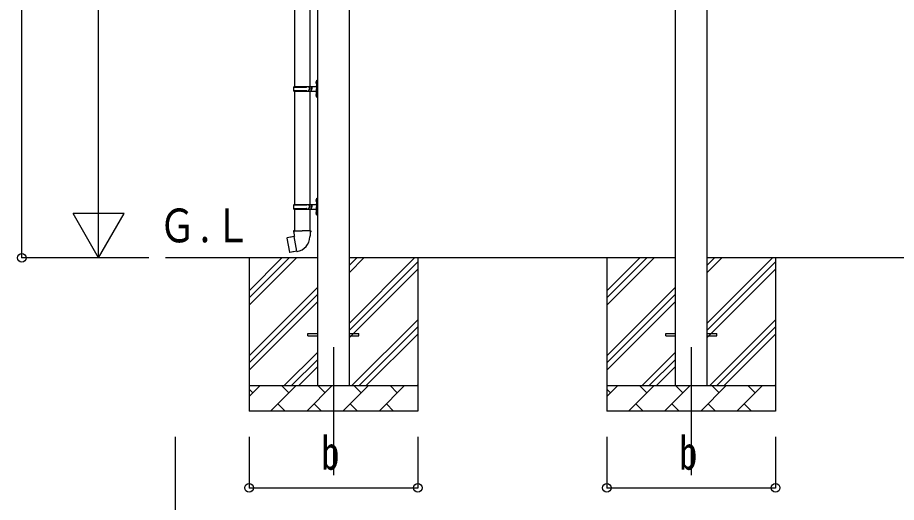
# Model space of a CAD drawing. Units: millimetres, scale not verified. Extents: x -16820 to 16820, y -11880 to 11880.
# Drawn here: x -5080 to -1641, y -3725 to -1828 of the extents above; entities that cross this region are included whole.
import ezdxf
from ezdxf.enums import TextEntityAlignment as Align

# ---------------------------------------------------------------- set-up
doc = ezdxf.new("R2010")
doc.units = ezdxf.units.MM
doc.header["$LTSCALE"] = 50
for name, color, linetype in [('0-4_YKK_12', 2, 'Continuous'), ('0-5_YKK_13', 4, 'Continuous'), ('0-6_YKK_A1', 4, 'Continuous'), ('0-7_YKK_D', 6, 'Continuous')]:
    doc.layers.add(name, color=color, linetype=linetype)
doc.styles.add('ＭＳ ゴシック', font='')
doc.styles.get('ＭＳ ゴシック').set_extended_font_data('MS Gothic')

msp = doc.modelspace()

# ---------------------------------------------------------------- linework, layer by layer
at = {"layer": '0-4_YKK_12'}
for p, q in [((-3844.06, -3118), (-3844.06, -3618)), ((-2444.06, -3118), (-2444.06, -3618))]:
    msp.add_line(p, q, dxfattribs=at)
at = {"layer": '0-5_YKK_13'}
for p, q in [((-3996.56, -1654.49), (-3996.56, -2097.75)), ((-3936.56, -1654.49), (-3936.56, -2097.75)), ((-3912.86, -2080.6), (-3910.82, -2081.6)), ((-3911.59, -2078.6), (-3910.96, -2078.6)), ((-3911.59, -2078.6), (-3911.59, -2086.9)), ((-3911.59, -2086.9), (-3910.96, -2086.9)), ((-3910.96, -2078.6), (-3910.96, -2086.9)), ((-3910.96, -2078.6), (-3910.56, -2079)), ((-3910.96, -2086.9), (-3910.56, -2086.5)), ((-3910.82, -2081.6), (-3910.21, -2082.75)), ((-3910.56, -2074.75), (-3907.56, -2073.25)), ((-3910.56, -2074.75), (-3910.56, -2106.75)), ((-3910.56, -2079), (-3910.56, -2086.5)), ((-3907.56, -2073.25), (-3907.56, -2106.75)), ((-3907.56, -2073.25), (-3906.56, -2073.25)), ((-3906.56, -2073.25), (-3906.56, -2106.75)), ((-3999.56, -2099.75), (-3949.23, -2099.75)), ((-3999.56, -2113.75), (-3949.23, -2113.75)), ((-3998.56, -2097.75), (-3912.56, -2097.75)), ((-3998.56, -2097.75), (-3998.56, -2099.75)), ((-3998.56, -2115.75), (-3998.56, -2113.75)), ((-3998.56, -2115.75), (-3912.56, -2115.75)), ((-3996.56, -2115.75), (-3996.56, -2559)), ((-3939.56, -2097.75), (-3939.56, -2102.25)), ((-3939.56, -2102.25), (-3937.56, -2102.25)), ((-3939.56, -2115.75), (-3939.56, -2111.25)), ((-3939.56, -2111.25), (-3937.56, -2111.25)), ((-3937.56, -2102.25), (-3937.56, -2106.75)), ((-3937.56, -2111.25), (-3937.56, -2106.75)), ((-3936.56, -2115.75), (-3936.56, -2559)), ((-3931.56, -2097.75), (-3931.56, -2106.75)), ((-3931.56, -2102.25), (-3928.56, -2102.25)), ((-3931.56, -2115.75), (-3931.56, -2106.75)), ((-3931.56, -2111.25), (-3928.56, -2111.25)), ((-3928.56, -2102.25), (-3928.56, -2106.75)), ((-3928.56, -2111.25), (-3928.56, -2106.75)), ((-3912.86, -2128.6), (-3910.82, -2129.6)), ((-3911.59, -2126.6), (-3910.96, -2126.6)), ((-3911.59, -2126.6), (-3911.59, -2134.9)), ((-3910.96, -2126.6), (-3910.96, -2134.9)), ((-3910.96, -2126.6), (-3910.56, -2127)), ((-3910.82, -2129.6), (-3910.21, -2130.75)), ((-3910.56, -2138.75), (-3910.56, -2106.75)), ((-3910.56, -2127), (-3910.56, -2134.5)), ((-3907.56, -2140.25), (-3907.56, -2106.75)), ((-3906.56, -2140.25), (-3906.56, -2106.75)), ((-3911.59, -2134.9), (-3910.96, -2134.9)), ((-3910.96, -2134.9), (-3910.56, -2134.5)), ((-3910.56, -2138.75), (-3907.56, -2140.25)), ((-3907.56, -2140.25), (-3906.56, -2140.25)), ((-3912.86, -2541.85), (-3910.82, -2542.85)), ((-3911.59, -2539.85), (-3910.96, -2539.85)), ((-3911.59, -2539.85), (-3911.59, -2548.15)), ((-3910.96, -2539.85), (-3910.96, -2548.15)), ((-3910.96, -2539.85), (-3910.56, -2540.25)), ((-3910.82, -2542.85), (-3910.21, -2544)), ((-3910.56, -2536), (-3907.56, -2534.5)), ((-3910.56, -2536), (-3910.56, -2568)), ((-3910.56, -2540.25), (-3910.56, -2547.75)), ((-3907.56, -2534.5), (-3907.56, -2568)), ((-3907.56, -2534.5), (-3906.56, -2534.5)), ((-3906.56, -2534.5), (-3906.56, -2568)), ((-3999.56, -2561), (-3949.23, -2561)), ((-3999.56, -2575), (-3949.23, -2575)), ((-3998.56, -2559), (-3912.56, -2559)), ((-3998.56, -2559), (-3998.56, -2561)), ((-3998.56, -2577), (-3998.56, -2575)), ((-3998.56, -2577), (-3912.56, -2577)), ((-3996.56, -2577), (-3996.56, -2661.93)), ((-3939.56, -2559), (-3939.56, -2563.5)), ((-3939.56, -2563.5), (-3937.56, -2563.5)), ((-3939.56, -2577), (-3939.56, -2572.5)), ((-3939.56, -2572.5), (-3937.56, -2572.5)), ((-3937.56, -2563.5), (-3937.56, -2568)), ((-3937.56, -2572.5), (-3937.56, -2568)), ((-3936.56, -2577), (-3936.56, -2661.93)), ((-3931.56, -2559), (-3931.56, -2568)), ((-3931.56, -2563.5), (-3928.56, -2563.5)), ((-3931.56, -2577), (-3931.56, -2568)), ((-3931.56, -2572.5), (-3928.56, -2572.5)), ((-3928.56, -2563.5), (-3928.56, -2568)), ((-3928.56, -2572.5), (-3928.56, -2568)), ((-3911.59, -2548.15), (-3910.96, -2548.15)), ((-3910.96, -2548.15), (-3910.56, -2547.75)), ((-3910.56, -2600), (-3910.56, -2568)), ((-3907.56, -2601.5), (-3907.56, -2568)), ((-3906.56, -2601.5), (-3906.56, -2568)), ((-3912.86, -2589.85), (-3910.82, -2590.85)), ((-3911.59, -2587.85), (-3910.96, -2587.85)), ((-3911.59, -2587.85), (-3911.59, -2596.15)), ((-3911.59, -2596.15), (-3910.96, -2596.15)), ((-3910.96, -2587.85), (-3910.96, -2596.15)), ((-3910.96, -2587.85), (-3910.56, -2588.25)), ((-3910.96, -2596.15), (-3910.56, -2595.75)), ((-3910.82, -2590.85), (-3910.21, -2592)), ((-3910.56, -2588.25), (-3910.56, -2595.75)), ((-3910.56, -2600), (-3907.56, -2601.5)), ((-3907.56, -2601.5), (-3906.56, -2601.5)), ((-3998.41, -2661.93), (-4000.56, -2662.71)), ((-4000.56, -2662.71), (-4000.56, -2666.33)), ((-4000.56, -2666.33), (-3998.32, -2667.14)), ((-3998.41, -2661.93), (-3966.56, -2661.93)), ((-3998.41, -2661.93), (-3998.32, -2667.14)), ((-3998.32, -2667.14), (-3998.06, -2681.93)), ((-3934.71, -2661.93), (-3966.56, -2661.93)), ((-3932.56, -2666.33), (-3934.8, -2667.14)), ((-3934.71, -2661.93), (-3932.56, -2662.71)), ((-3932.56, -2662.71), (-3932.56, -2666.33)), ((-4025.02, -2690.38), (-4025.83, -2691.55)), ((-4025.83, -2691.55), (-4016.21, -2746.11)), ((-3997.15, -2685.13), (-4025.02, -2690.38)), ((-4012.28, -2687.78), (-4012.49, -2688.02)), ((-3998.06, -2681.93), (-3996.71, -2683.93)), ((-3986.8, -2742.42), (-3996.93, -2684.95)), ((-3996.91, -2684.13), (-3996.91, -2684.83)), ((-3996.71, -2683.93), (-3996.74, -2683.93)), ((-3936.37, -2683.87), (-3936.45, -2686.03)), ((-3935.06, -2681.93), (-3936.37, -2683.87)), ((-4002.19, -2745.02), (-4002.47, -2744.86)), ((-3986.5, -2743.19), (-3986.74, -2742.52)), ((-3944.06, -3063.5), (-3906.56, -3063.5)), ((-3944.06, -3072.5), (-3944.06, -3063.5)), ((-3944.06, -3072.5), (-3906.56, -3072.5)), ((-3781.56, -3063.5), (-3744.06, -3063.5)), ((-3781.56, -3072.5), (-3744.06, -3072.5)), ((-3744.06, -3072.5), (-3744.06, -3063.5)), ((-2544.06, -3063.5), (-2506.56, -3063.5)), ((-2544.06, -3072.5), (-2544.06, -3063.5)), ((-2544.06, -3072.5), (-2506.56, -3072.5)), ((-2381.56, -3063.5), (-2344.06, -3063.5)), ((-2381.56, -3072.5), (-2344.06, -3072.5)), ((-2344.06, -3072.5), (-2344.06, -3063.5))]:
    msp.add_line(p, q, dxfattribs=at)
for points in [[(-3912.86, -2084.89), (-3910.82, -2083.9), (-3910.21, -2082.75)], [(-3912.86, -2132.89), (-3910.82, -2131.9), (-3910.21, -2130.75)], [(-3912.86, -2546.15), (-3910.82, -2545.15), (-3910.21, -2544)], [(-3912.86, -2594.15), (-3910.82, -2593.15), (-3910.21, -2592)], [(-3934.71, -2661.93), (-3934.8, -2667.14), (-3935.06, -2681.93)], [(-4010.03, -2687.56), (-4010.31, -2687.4), (-4012.28, -2687.78)], [(-3987.07, -2742.33), (-4015.05, -2746.93), (-4016.21, -2746.11)], [(-4000, -2744.46), (-4000.21, -2744.69), (-4002.19, -2745.02)]]:
    msp.add_lwpolyline(points, dxfattribs=at)
for centre, radius, start, end in [((-3907.26, -2082.75), 6, 136.21765, 223.78235), ((-3912.56, -2095.75), 2, 270, 359.99998), ((-3950.81, -2106.75), 49.25, 171.82876, 180.00002), ((-3950.81, -2106.75), 49.25, 180.00002, 188.17127), ((-3949.23, -2097.75), 2, 270, 359.99998), ((-3949.23, -2115.75), 2, 0.00005, 90.00004), ((-3907.26, -2130.75), 6, 136.21765, 223.78235), ((-3912.56, -2117.75), 2, 0.00005, 90.00004), ((-3907.26, -2544), 6, 136.21765, 223.78235), ((-3950.81, -2568), 49.25, 171.82876, 180.00002), ((-3950.81, -2568), 49.25, 180.00002, 188.17127), ((-3949.23, -2559), 2, 270, 359.99998), ((-3949.23, -2577), 2, 0.00005, 90.00004), ((-3912.56, -2557), 2, 270, 359.99998), ((-3912.56, -2579), 2, 0.00005, 90.00004), ((-3907.26, -2592), 6, 136.21765, 223.78235), ((-3997.21, -2684.83), 0.3, 280.66842, 0), ((-3996.71, -2684.13), 0.2, 100, 180), ((-3996.71, -2683.93), 60.3, 279.96938, 358), ((-3987.02, -2742.63), 0.3, 20, 99.33158), ((-3986.31, -2743.12), 0.2, 200, 279.96938)]:
    msp.add_arc(centre, radius, start, end, dxfattribs=at)
at = {"layer": '0-6_YKK_A1'}
for p, q in [((-2506.56, -423.83), (-2506.56, -3268)), ((-2381.56, -3268), (-2381.56, -423.83)), ((-3906.56, -470.5), (-3906.56, -3268)), ((-3781.56, -3268), (-3781.56, -470.5)), ((-3906.56, -2768), (-4500.72, -2768)), ((-4174.06, -2768), (-4174.06, -3368)), ((-4174.06, -2953.05), (-3989.01, -2768)), ((-4174.06, -2924.77), (-4017.3, -2768)), ((-4174.06, -2896.48), (-4045.58, -2768)), ((-2506.56, -2768), (-3781.56, -2768)), ((-3781.56, -3023.1), (-3526.46, -2768)), ((-3781.56, -2825.11), (-3724.45, -2768)), ((-3781.56, -2796.82), (-3752.74, -2768)), ((-3781.56, -3051.38), (-3514.06, -2783.88)), ((-3514.06, -2768), (-3514.06, -3368)), ((-2774.06, -2768), (-2774.06, -3368)), ((-2774.06, -2953.05), (-2589.01, -2768)), ((-2774.06, -2924.77), (-2617.3, -2768)), ((-2774.06, -2896.48), (-2645.58, -2768)), ((-1106.56, -2768), (-2381.56, -2768)), ((-2381.56, -3023.1), (-2126.46, -2768)), ((-2381.56, -2825.11), (-2324.45, -2768)), ((-2381.56, -2796.82), (-2352.74, -2768)), ((-2381.56, -3051.38), (-2114.06, -2783.88)), ((-2114.06, -2768), (-2114.06, -3368)), ((-3781.56, -3079.67), (-3514.06, -2812.17)), ((-2381.56, -3079.67), (-2114.06, -2812.17)), ((-4174.06, -3151.04), (-3906.56, -2883.54)), ((-2774.06, -3151.04), (-2506.56, -2883.54)), ((-4174.06, -3179.32), (-3906.56, -2911.82)), ((-2774.06, -3179.32), (-2506.56, -2911.82)), ((-4174.06, -3207.61), (-3906.56, -2940.11)), ((-2774.06, -3207.61), (-2506.56, -2940.11)), ((-3771.9, -3268), (-3514.06, -3010.16)), ((-2371.9, -3268), (-2114.06, -3010.16)), ((-3743.62, -3268), (-3514.06, -3038.44)), ((-2343.62, -3268), (-2114.06, -3038.44)), ((-3715.34, -3268), (-3514.06, -3066.73)), ((-2315.34, -3268), (-2114.06, -3066.73)), ((-4036.46, -3268), (-3906.56, -3138.1)), ((-2636.46, -3268), (-2506.56, -3138.1)), ((-4008.18, -3268), (-3906.56, -3166.38)), ((-3979.89, -3268), (-3906.56, -3194.67)), ((-2608.18, -3268), (-2506.56, -3166.38)), ((-2579.89, -3268), (-2506.56, -3194.67)), ((-3517.35, -3268), (-3514.06, -3264.72)), ((-2117.35, -3268), (-2114.06, -3264.72)), ((-4174.06, -3268), (-3514.06, -3268)), ((-4174.06, -3310.89), (-4131.17, -3268)), ((-4159.72, -3296.55), (-4174.06, -3282.21)), ((-4089.75, -3368), (-3989.75, -3268)), ((-4018.3, -3296.55), (-4046.85, -3268)), ((-3948.33, -3368), (-3848.33, -3268)), ((-3876.88, -3296.55), (-3905.43, -3268)), ((-3806.9, -3368), (-3706.9, -3268)), ((-3735.46, -3296.55), (-3764.01, -3268)), ((-3665.48, -3368), (-3565.48, -3268)), ((-3594.04, -3296.55), (-3622.59, -3268)), ((-2774.06, -3268), (-2114.06, -3268)), ((-2774.06, -3310.89), (-2731.17, -3268)), ((-2759.72, -3296.55), (-2774.06, -3282.21)), ((-2689.75, -3368), (-2589.75, -3268)), ((-2618.3, -3296.55), (-2646.85, -3268)), ((-2548.33, -3368), (-2448.33, -3268)), ((-2476.88, -3296.55), (-2505.43, -3268)), ((-2406.9, -3368), (-2306.9, -3268)), ((-2335.46, -3296.55), (-2364.01, -3268)), ((-2265.48, -3368), (-2165.48, -3268)), ((-2194.04, -3296.55), (-2222.59, -3268)), ((-3514.06, -3368), (-4174.06, -3368)), ((-4061.19, -3339.45), (-4032.64, -3368)), ((-3919.77, -3339.45), (-3891.22, -3368)), ((-3778.35, -3339.45), (-3749.8, -3368)), ((-3636.93, -3339.45), (-3608.38, -3368)), ((-2114.06, -3368), (-2774.06, -3368)), ((-2661.19, -3339.45), (-2632.64, -3368)), ((-2519.77, -3339.45), (-2491.22, -3368)), ((-2378.35, -3339.45), (-2349.8, -3368)), ((-2236.93, -3339.45), (-2208.38, -3368))]:
    msp.add_line(p, q, dxfattribs=at)
at = {"layer": '0-7_YKK_D'}
for p, q in [((-5062.67, -2768), (-5062.67, -112.05)), ((-4762.67, -2568), (-4762.67, -668)), ((-4762.67, -2768), (-4762.67, -2421.59)), ((-4762.67, -2768), (-4862.67, -2594.79)), ((-4662.67, -2594.79), (-4862.67, -2594.79)), ((-4762.67, -2768), (-4662.67, -2594.79)), ((-4566.7, -2768), (-5063.67, -2768)), ((-4566.7, -2768), (-4763.67, -2768)), ((-4462.67, -3468), (-4462.67, -3969)), ((-4174.06, -3468), (-4174.06, -3669)), ((-3514.06, -3468), (-3514.06, -3669)), ((-2774.06, -3468), (-2774.06, -3669)), ((-2114.06, -3468), (-2114.06, -3669)), ((-4174.06, -3668), (-3514.06, -3668)), ((-2774.06, -3668), (-2114.06, -3668))]:
    msp.add_line(p, q, dxfattribs=at)
for centre in [(-5062.67, -2768), (-4174.06, -3668), (-3514.06, -3668), (-2774.06, -3668), (-2114.06, -3668)]:
    msp.add_circle(centre, 17, dxfattribs=at)

# ---------------------------------------------------------------- texts
at = {"layer": '0-6_YKK_A1', "style": 'ＭＳ ゴシック', "width": 0.8}
msp.add_text('Ｇ.Ｌ', height=132, dxfattribs=at).set_placement((-4526.71, -2746.83), align=Align.BOTTOM_LEFT)
at = {"layer": '0-7_YKK_D', "style": 'ＭＳ ゴシック', "width": 0.8}
for p in [(-3892.06, -3636), (-2492.06, -3636)]:
    msp.add_text('b', height=132, dxfattribs=at).set_placement(p, align=Align.BOTTOM_LEFT)

doc.saveas('drawing.dxf')
